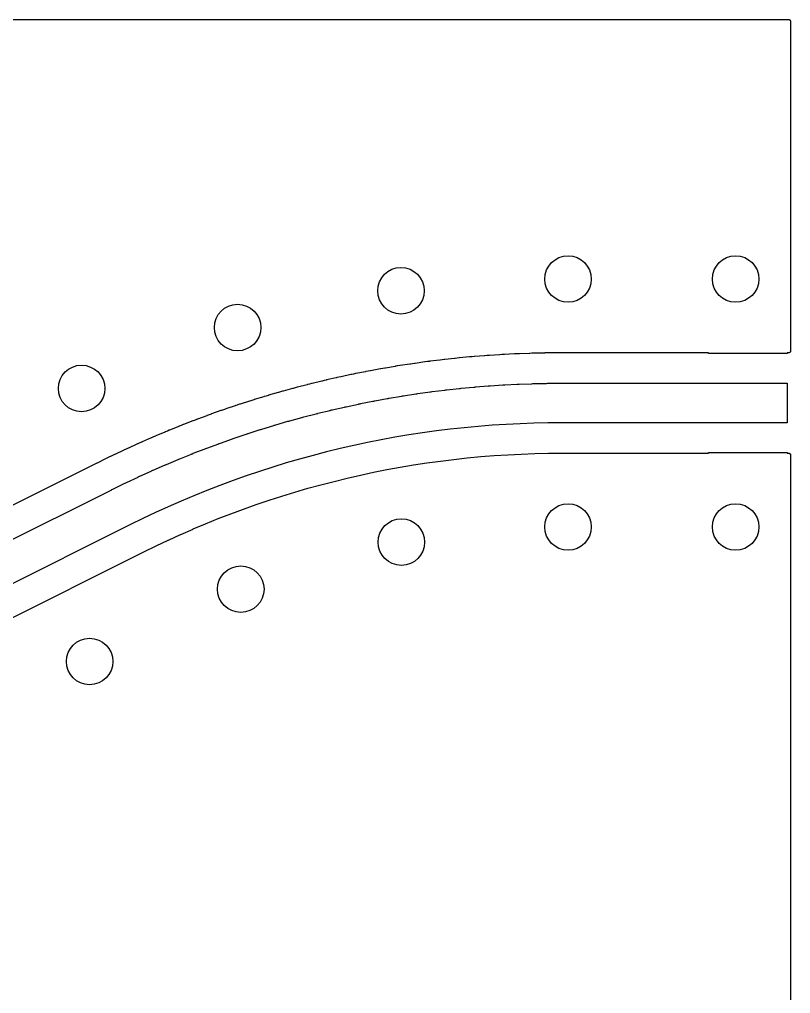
# Model space of a CAD drawing. Extents: x 5.32 to 6.5, y -3.92 to -3.33.
# Drawn here: x 6.2992 to 6.4951, y -3.5752 to -3.3278 of the extents above; entities that cross this region are included whole.
import ezdxf

# ---------------------------------------------------------------- set-up
doc = ezdxf.new("R2010")
doc.units = 0
doc.header["$MEASUREMENT"] = 0
doc.layers.add('BLACK', color=7, linetype='CONTINUOUS')

msp = doc.modelspace()

# ---------------------------------------------------------------- linework, layer by layer
at = {"layer": 'BLACK', "linetype": 'CONTINUOUS'}
for p, q in [((5.31644, -3.32776), (6.49458, -3.32776)), ((6.49458, -3.32776), (6.49458, -3.32776)), ((6.49458, -3.32776), (6.49459, -3.32776)), ((6.49459, -3.32776), (6.49463, -3.32776)), ((6.49463, -3.32776), (6.49468, -3.32777)), ((6.49468, -3.32777), (6.49468, -3.32777)), ((6.49468, -3.32777), (6.49468, -3.32777)), ((6.49468, -3.32777), (6.49472, -3.32778)), ((6.49472, -3.32778), (6.49477, -3.32779)), ((6.49477, -3.32779), (6.49477, -3.3278)), ((6.49477, -3.3278), (6.49478, -3.3278)), ((6.49478, -3.3278), (6.49482, -3.32782)), ((6.49482, -3.32782), (6.49486, -3.32784)), ((6.49486, -3.32784), (6.49486, -3.32784)), ((6.49486, -3.32784), (6.49486, -3.32784)), ((6.49486, -3.32784), (6.4949, -3.32787)), ((6.4949, -3.32787), (6.49493, -3.3279)), ((6.49493, -3.3279), (6.49493, -3.3279)), ((6.49493, -3.3279), (6.49494, -3.32791)), ((6.49494, -3.32791), (6.49497, -3.32794)), ((6.49497, -3.32794), (6.495, -3.32798)), ((6.495, -3.32798), (6.495, -3.32798)), ((6.495, -3.32798), (6.495, -3.32798)), ((6.495, -3.32798), (6.49502, -3.32802)), ((6.49502, -3.32802), (6.49504, -3.32807)), ((6.49504, -3.32807), (6.49504, -3.32807)), ((6.49504, -3.32807), (6.49504, -3.32807)), ((6.49504, -3.32807), (6.49506, -3.32811)), ((6.49506, -3.32811), (6.49507, -3.32816)), ((6.49507, -3.32816), (6.49507, -3.32816)), ((6.49507, -3.32816), (6.49507, -3.32816)), ((6.49507, -3.32816), (6.49507, -3.32821)), ((6.49507, -3.32821), (6.49508, -3.32826)), ((6.49508, -3.32826), (6.49508, -3.41197)), ((6.43255, -3.4125), (6.43004, -3.41256)), ((6.43257, -3.4125), (6.43255, -3.4125)), ((6.43259, -3.4125), (6.43257, -3.4125)), ((6.43267, -3.41249), (6.43259, -3.4125)), ((6.43259, -3.4125), (6.43259, -3.4125)), ((6.43319, -3.41249), (6.43267, -3.41249)), ((6.4332, -3.41249), (6.43319, -3.41249)), ((6.43319, -3.41249), (6.43319, -3.41249)), ((6.43373, -3.41248), (6.4332, -3.41249)), ((6.4338, -3.41248), (6.43373, -3.41248)), ((6.43382, -3.41248), (6.4338, -3.41248)), ((6.43384, -3.41248), (6.43382, -3.41248)), ((6.43385, -3.41248), (6.43384, -3.41248)), ((6.43631, -3.41247), (6.43385, -3.41248)), ((6.43633, -3.41246), (6.43631, -3.41247)), ((6.43635, -3.41246), (6.43633, -3.41246)), ((6.43636, -3.41246), (6.43635, -3.41246)), ((6.43638, -3.41246), (6.43636, -3.41246)), ((6.43697, -3.41246), (6.43638, -3.41246)), ((6.43754, -3.41246), (6.43697, -3.41246)), ((6.43756, -3.41246), (6.43754, -3.41246)), ((6.43758, -3.41246), (6.43756, -3.41246)), ((6.4376, -3.41246), (6.43758, -3.41246)), ((6.43761, -3.41246), (6.4376, -3.41246)), ((6.47405, -3.41246), (6.43761, -3.41246)), ((6.47407, -3.41246), (6.47405, -3.41246)), ((6.47409, -3.41246), (6.47407, -3.41246)), ((6.4741, -3.41246), (6.47409, -3.41246)), ((6.47425, -3.41244), (6.4741, -3.41246)), ((6.47425, -3.41264), (6.47425, -3.41244)), ((6.49453, -3.41247), (6.49425, -3.41244)), ((6.49425, -3.41244), (6.49425, -3.41264)), ((6.49455, -3.41247), (6.49453, -3.41247)), ((6.49458, -3.41247), (6.49455, -3.41247)), ((6.4946, -3.41247), (6.49458, -3.41247)), ((6.49463, -3.41247), (6.4946, -3.41247)), ((6.49465, -3.41247), (6.49463, -3.41247)), ((6.49467, -3.41246), (6.49465, -3.41247)), ((6.4947, -3.41246), (6.49467, -3.41246)), ((6.49472, -3.41245), (6.4947, -3.41246)), ((6.49474, -3.41244), (6.49472, -3.41245)), ((6.49477, -3.41244), (6.49474, -3.41244)), ((6.49479, -3.41242), (6.49477, -3.41244)), ((6.49481, -3.41241), (6.49479, -3.41242)), ((6.49483, -3.4124), (6.49481, -3.41241)), ((6.49485, -3.41239), (6.49483, -3.4124)), ((6.49487, -3.41237), (6.49485, -3.41239)), ((6.49489, -3.41236), (6.49487, -3.41237)), ((6.49491, -3.41234), (6.49489, -3.41236)), ((6.49493, -3.41233), (6.49491, -3.41234)), ((6.49495, -3.41231), (6.49493, -3.41233)), ((6.49496, -3.41229), (6.49495, -3.41231)), ((6.49498, -3.41227), (6.49496, -3.41229)), ((6.49499, -3.41226), (6.49498, -3.41227)), ((6.495, -3.41223), (6.49499, -3.41226)), ((6.49502, -3.41221), (6.495, -3.41223)), ((6.49503, -3.41219), (6.49502, -3.41221)), ((6.49504, -3.41217), (6.49503, -3.41219)), ((6.49505, -3.41215), (6.49504, -3.41217)), ((6.49506, -3.41212), (6.49505, -3.41215)), ((6.49507, -3.41208), (6.49506, -3.4121)), ((6.49506, -3.4121), (6.49506, -3.41212)), ((6.49508, -3.41203), (6.49507, -3.41205)), ((6.49507, -3.41205), (6.49507, -3.41208)), ((6.49508, -3.41197), (6.49508, -3.41198)), ((6.49508, -3.41198), (6.49508, -3.412)), ((6.49508, -3.412), (6.49508, -3.41203)), ((6.40218, -3.41478), (6.39969, -3.41513)), ((6.4022, -3.41478), (6.40218, -3.41478)), ((6.40222, -3.41478), (6.4022, -3.41478)), ((6.40229, -3.41476), (6.40222, -3.41477)), ((6.40222, -3.41477), (6.40222, -3.41478)), ((6.40282, -3.41469), (6.40229, -3.41476)), ((6.40283, -3.41469), (6.40282, -3.41469)), ((6.40282, -3.41469), (6.40282, -3.41469)), ((6.40282, -3.41469), (6.40282, -3.41469)), ((6.40335, -3.41462), (6.40283, -3.41469)), ((6.40342, -3.41462), (6.40335, -3.41462)), ((6.40344, -3.41461), (6.40342, -3.41462)), ((6.40346, -3.41461), (6.40344, -3.41461)), ((6.40596, -3.4143), (6.40346, -3.41461)), ((6.40346, -3.41461), (6.40346, -3.41461)), ((6.40598, -3.4143), (6.40596, -3.4143)), ((6.406, -3.4143), (6.40598, -3.4143)), ((6.40607, -3.41428), (6.406, -3.4143)), ((6.406, -3.4143), (6.406, -3.4143)), ((6.4066, -3.41422), (6.40607, -3.41428)), ((6.40661, -3.41422), (6.4066, -3.41422)), ((6.4066, -3.41422), (6.4066, -3.41422)), ((6.40713, -3.41416), (6.40661, -3.41422)), ((6.4072, -3.41416), (6.40713, -3.41416)), ((6.40722, -3.41416), (6.4072, -3.41416)), ((6.40724, -3.41416), (6.40722, -3.41416)), ((6.40725, -3.41415), (6.40724, -3.41416)), ((6.40975, -3.41388), (6.40725, -3.41415)), ((6.40976, -3.41388), (6.40975, -3.41388)), ((6.40978, -3.41388), (6.40976, -3.41388)), ((6.40979, -3.41388), (6.40978, -3.41388)), ((6.40986, -3.41386), (6.40979, -3.41388)), ((6.41038, -3.41381), (6.40986, -3.41386)), ((6.41039, -3.41381), (6.41038, -3.41381)), ((6.41038, -3.41381), (6.41038, -3.41381)), ((6.41038, -3.41381), (6.41038, -3.41381)), ((6.41092, -3.41375), (6.41039, -3.41381)), ((6.41099, -3.41375), (6.41092, -3.41375)), ((6.41101, -3.41375), (6.41099, -3.41375)), ((6.41103, -3.41375), (6.41101, -3.41375)), ((6.41354, -3.41351), (6.41103, -3.41375)), ((6.41103, -3.41375), (6.41103, -3.41375)), ((6.41356, -3.41351), (6.41354, -3.41351)), ((6.41357, -3.41351), (6.41356, -3.41351)), ((6.41358, -3.41351), (6.41357, -3.41351)), ((6.41365, -3.4135), (6.41358, -3.41351)), ((6.41418, -3.41345), (6.41365, -3.4135)), ((6.41419, -3.41345), (6.41418, -3.41345)), ((6.41418, -3.41345), (6.41418, -3.41345)), ((6.41418, -3.41345), (6.41418, -3.41345)), ((6.41471, -3.4134), (6.41419, -3.41345)), ((6.41478, -3.4134), (6.41471, -3.4134)), ((6.4148, -3.4134), (6.41478, -3.4134)), ((6.41482, -3.4134), (6.4148, -3.4134)), ((6.41483, -3.4134), (6.41482, -3.4134)), ((6.41733, -3.4132), (6.41483, -3.4134)), ((6.41735, -3.4132), (6.41733, -3.4132)), ((6.41737, -3.4132), (6.41735, -3.4132)), ((6.41738, -3.4132), (6.41737, -3.4132)), ((6.41745, -3.41318), (6.41738, -3.4132)), ((6.41798, -3.41315), (6.41745, -3.41318)), ((6.41851, -3.41311), (6.41798, -3.41315)), ((6.41798, -3.41315), (6.41798, -3.41315)), ((6.41798, -3.41315), (6.41798, -3.41315)), ((6.41858, -3.41311), (6.41851, -3.41311)), ((6.4186, -3.41311), (6.41858, -3.41311)), ((6.41862, -3.41311), (6.4186, -3.41311)), ((6.42114, -3.41294), (6.41862, -3.41311)), ((6.41862, -3.41311), (6.41862, -3.41311)), ((6.42115, -3.41294), (6.42114, -3.41294)), ((6.42117, -3.41294), (6.42115, -3.41294)), ((6.42118, -3.41294), (6.42117, -3.41294)), ((6.42125, -3.41293), (6.42118, -3.41294)), ((6.42177, -3.4129), (6.42125, -3.41293)), ((6.42178, -3.4129), (6.42177, -3.4129)), ((6.42231, -3.41287), (6.42178, -3.4129)), ((6.42178, -3.4129), (6.42178, -3.4129)), ((6.42238, -3.41287), (6.42231, -3.41287)), ((6.4224, -3.41287), (6.42238, -3.41287)), ((6.42242, -3.41287), (6.4224, -3.41287)), ((6.42243, -3.41287), (6.42242, -3.41287)), ((6.42494, -3.41274), (6.42243, -3.41287)), ((6.42496, -3.41274), (6.42494, -3.41274)), ((6.42497, -3.41274), (6.42496, -3.41274)), ((6.42498, -3.41274), (6.42497, -3.41274)), ((6.42505, -3.41273), (6.42498, -3.41274)), ((6.42558, -3.41271), (6.42505, -3.41273)), ((6.42559, -3.41271), (6.42558, -3.41271)), ((6.42558, -3.41271), (6.42558, -3.41271)), ((6.42612, -3.41268), (6.42559, -3.41271)), ((6.42619, -3.41268), (6.42612, -3.41268)), ((6.42621, -3.41268), (6.42619, -3.41268)), ((6.42622, -3.41269), (6.42621, -3.41268)), ((6.42623, -3.41269), (6.42622, -3.41269)), ((6.42875, -3.41259), (6.42623, -3.41269)), ((6.42876, -3.41259), (6.42875, -3.41259)), ((6.42878, -3.41259), (6.42876, -3.41259)), ((6.42879, -3.41259), (6.42878, -3.41259)), ((6.42886, -3.41258), (6.42879, -3.41259)), ((6.42939, -3.41257), (6.42886, -3.41258)), ((6.42992, -3.41255), (6.42939, -3.41257)), ((6.42939, -3.41257), (6.42939, -3.41257)), ((6.42939, -3.41257), (6.42939, -3.41257)), ((6.42999, -3.41256), (6.42992, -3.41255)), ((6.43001, -3.41256), (6.42999, -3.41256)), ((6.43003, -3.41256), (6.43001, -3.41256)), ((6.43004, -3.41256), (6.43003, -3.41256)), ((6.49425, -3.41264), (6.47425, -3.41264)), ((6.38715, -3.41724), (6.38468, -3.41772)), ((6.38716, -3.41723), (6.38715, -3.41724)), ((6.38718, -3.41723), (6.38716, -3.41723)), ((6.38719, -3.41723), (6.38718, -3.41723)), ((6.38726, -3.41721), (6.38719, -3.41723)), ((6.38778, -3.41711), (6.38726, -3.41721)), ((6.38779, -3.41711), (6.38778, -3.41711)), ((6.38778, -3.41711), (6.38778, -3.41711)), ((6.38778, -3.41711), (6.38778, -3.41711)), ((6.3883, -3.41701), (6.38779, -3.41711)), ((6.38838, -3.417), (6.3883, -3.41701)), ((6.38839, -3.417), (6.38838, -3.417)), ((6.38841, -3.41699), (6.38839, -3.417)), ((6.38842, -3.41699), (6.38841, -3.41699)), ((6.39089, -3.41654), (6.38842, -3.41699)), ((6.39091, -3.41654), (6.39089, -3.41654)), ((6.39093, -3.41653), (6.39091, -3.41654)), ((6.391, -3.41651), (6.39093, -3.41653)), ((6.39093, -3.41653), (6.39093, -3.41653)), ((6.39153, -3.41642), (6.391, -3.41651)), ((6.39205, -3.41633), (6.39153, -3.41642)), ((6.39153, -3.41642), (6.39153, -3.41642)), ((6.39153, -3.41642), (6.39153, -3.41642)), ((6.39153, -3.41642), (6.39153, -3.41642)), ((6.39212, -3.41632), (6.39205, -3.41633)), ((6.39214, -3.41632), (6.39212, -3.41632)), ((6.39216, -3.41632), (6.39214, -3.41632)), ((6.39217, -3.41632), (6.39216, -3.41632)), ((6.39465, -3.4159), (6.39217, -3.41632)), ((6.39466, -3.41589), (6.39465, -3.4159)), ((6.39468, -3.41589), (6.39466, -3.41589)), ((6.39469, -3.41589), (6.39468, -3.41589)), ((6.39476, -3.41587), (6.39469, -3.41589)), ((6.39528, -3.41579), (6.39476, -3.41587)), ((6.39529, -3.41579), (6.39528, -3.41579)), ((6.39528, -3.41579), (6.39528, -3.41579)), ((6.39581, -3.4157), (6.39529, -3.41579)), ((6.39588, -3.4157), (6.39581, -3.4157)), ((6.3959, -3.4157), (6.39588, -3.4157)), ((6.39592, -3.4157), (6.3959, -3.4157)), ((6.39841, -3.41531), (6.39592, -3.41569)), ((6.39592, -3.41569), (6.39592, -3.4157)), ((6.39843, -3.41531), (6.39841, -3.41531)), ((6.39845, -3.41531), (6.39843, -3.41531)), ((6.39852, -3.41529), (6.39845, -3.4153)), ((6.39845, -3.4153), (6.39845, -3.41531)), ((6.39905, -3.41522), (6.39852, -3.41529)), ((6.39958, -3.41513), (6.39905, -3.41521)), ((6.39905, -3.41521), (6.39905, -3.41522)), ((6.39905, -3.41522), (6.39905, -3.41522)), ((6.39905, -3.41522), (6.39905, -3.41522)), ((6.39965, -3.41513), (6.39958, -3.41513)), ((6.39967, -3.41513), (6.39965, -3.41513)), ((6.39968, -3.41513), (6.39967, -3.41513)), ((6.39969, -3.41513), (6.39968, -3.41513)), ((6.37598, -3.41965), (6.37353, -3.42024)), ((6.37599, -3.41964), (6.37598, -3.41965)), ((6.37601, -3.41964), (6.37599, -3.41964)), ((6.37602, -3.41963), (6.37601, -3.41964)), ((6.37609, -3.41961), (6.37602, -3.41963)), ((6.3766, -3.41949), (6.37609, -3.41961)), ((6.37661, -3.41949), (6.3766, -3.41949)), ((6.3766, -3.41949), (6.3766, -3.41949)), ((6.3766, -3.41949), (6.3766, -3.41949)), ((6.37712, -3.41937), (6.37661, -3.41949)), ((6.3772, -3.41936), (6.37712, -3.41937)), ((6.37721, -3.41935), (6.3772, -3.41936)), ((6.37723, -3.41935), (6.37721, -3.41935)), ((6.37724, -3.41935), (6.37723, -3.41935)), ((6.37969, -3.41879), (6.37724, -3.41935)), ((6.37971, -3.41878), (6.37969, -3.41879)), ((6.37972, -3.41878), (6.37971, -3.41878)), ((6.37973, -3.41878), (6.37972, -3.41878)), ((6.3798, -3.41876), (6.37973, -3.41878)), ((6.38032, -3.41865), (6.3798, -3.41876)), ((6.38084, -3.41853), (6.38032, -3.41864)), ((6.38032, -3.41864), (6.38032, -3.41865)), ((6.38032, -3.41865), (6.38032, -3.41865)), ((6.38032, -3.41865), (6.38032, -3.41865)), ((6.38091, -3.41852), (6.38084, -3.41853)), ((6.38093, -3.41851), (6.38091, -3.41852)), ((6.38094, -3.41851), (6.38093, -3.41851)), ((6.38095, -3.41851), (6.38094, -3.41851)), ((6.38341, -3.41799), (6.38095, -3.41851)), ((6.38343, -3.41798), (6.38341, -3.41799)), ((6.38345, -3.41798), (6.38343, -3.41798)), ((6.38352, -3.41795), (6.38345, -3.41797)), ((6.38345, -3.41797), (6.38345, -3.41798)), ((6.38404, -3.41785), (6.38352, -3.41795)), ((6.38405, -3.41785), (6.38404, -3.41785)), ((6.38404, -3.41785), (6.38404, -3.41785)), ((6.38404, -3.41785), (6.38404, -3.41785)), ((6.38457, -3.41774), (6.38405, -3.41785)), ((6.38464, -3.41773), (6.38457, -3.41774)), ((6.38465, -3.41773), (6.38464, -3.41773)), ((6.38467, -3.41773), (6.38465, -3.41773)), ((6.38468, -3.41772), (6.38467, -3.41773)), ((6.36554, -3.42236), (6.36503, -3.4225)), ((6.36555, -3.42236), (6.36554, -3.42236)), ((6.36554, -3.42236), (6.36554, -3.42236)), ((6.36606, -3.42221), (6.36555, -3.42236)), ((6.36613, -3.4222), (6.36606, -3.42221)), ((6.36614, -3.42219), (6.36613, -3.4222)), ((6.36616, -3.42219), (6.36614, -3.42219)), ((6.36617, -3.42219), (6.36616, -3.42219)), ((6.36859, -3.42152), (6.36617, -3.42219)), ((6.36861, -3.42152), (6.36859, -3.42152)), ((6.36863, -3.42151), (6.36861, -3.42152)), ((6.3687, -3.42148), (6.36863, -3.42151)), ((6.36863, -3.42151), (6.36863, -3.42151)), ((6.36922, -3.42135), (6.3687, -3.42148)), ((6.36973, -3.42121), (6.36922, -3.42135)), ((6.36922, -3.42135), (6.36922, -3.42135)), ((6.36922, -3.42135), (6.36922, -3.42135)), ((6.36922, -3.42135), (6.36922, -3.42135)), ((6.3698, -3.4212), (6.36973, -3.42121)), ((6.36982, -3.42119), (6.3698, -3.4212)), ((6.36984, -3.42119), (6.36982, -3.42119)), ((6.37228, -3.42056), (6.36984, -3.42119)), ((6.36984, -3.42119), (6.36984, -3.42119)), ((6.3723, -3.42055), (6.37228, -3.42056)), ((6.37231, -3.42055), (6.3723, -3.42055)), ((6.37232, -3.42054), (6.37231, -3.42055)), ((6.37239, -3.42052), (6.37232, -3.42054)), ((6.3729, -3.4204), (6.37239, -3.42052)), ((6.37291, -3.42039), (6.3729, -3.4204)), ((6.3729, -3.4204), (6.3729, -3.4204)), ((6.3729, -3.4204), (6.3729, -3.4204)), ((6.37342, -3.42026), (6.37291, -3.42039)), ((6.37349, -3.42025), (6.37342, -3.42026)), ((6.37351, -3.42025), (6.37349, -3.42025)), ((6.37353, -3.42024), (6.37351, -3.42025)), ((6.37353, -3.42024), (6.37353, -3.42024)), ((6.40041, -3.42282), (6.40358, -3.42238)), ((6.40358, -3.42238), (6.40362, -3.42237)), ((6.40362, -3.42237), (6.40382, -3.42234)), ((6.40382, -3.42234), (6.40403, -3.42231)), ((6.40403, -3.42231), (6.40407, -3.42231)), ((6.40407, -3.42231), (6.40725, -3.42192)), ((6.40725, -3.42192), (6.40729, -3.42191)), ((6.40729, -3.42191), (6.4075, -3.42189)), ((6.4075, -3.42189), (6.4077, -3.42186)), ((6.4077, -3.42186), (6.40774, -3.42186)), ((6.40774, -3.42186), (6.41093, -3.42151)), ((6.41093, -3.42151), (6.41096, -3.42151)), ((6.41096, -3.42151), (6.41117, -3.42149)), ((6.41117, -3.42149), (6.41138, -3.42147)), ((6.41138, -3.42147), (6.41142, -3.42147)), ((6.41142, -3.42147), (6.41461, -3.42116)), ((6.41461, -3.42116), (6.41464, -3.42116)), ((6.41464, -3.42116), (6.41485, -3.42114)), ((6.41485, -3.42114), (6.41506, -3.42112)), ((6.41506, -3.42112), (6.4151, -3.42112)), ((6.4151, -3.42112), (6.41829, -3.42087)), ((6.41829, -3.42087), (6.41833, -3.42086)), ((6.41833, -3.42086), (6.41854, -3.42085)), ((6.41854, -3.42085), (6.41875, -3.42083)), ((6.41875, -3.42083), (6.41878, -3.42083)), ((6.41878, -3.42083), (6.42198, -3.42062)), ((6.42198, -3.42062), (6.42202, -3.42062)), ((6.42202, -3.42062), (6.42223, -3.42061)), ((6.42223, -3.42061), (6.42244, -3.42059)), ((6.42244, -3.42059), (6.42247, -3.42059)), ((6.42247, -3.42059), (6.42567, -3.42043)), ((6.42567, -3.42043), (6.42571, -3.42043)), ((6.42571, -3.42043), (6.42592, -3.42042)), ((6.42592, -3.42042), (6.42613, -3.42041)), ((6.42613, -3.42041), (6.42617, -3.42041)), ((6.42617, -3.42041), (6.42937, -3.42029)), ((6.42937, -3.42029), (6.4294, -3.42029)), ((6.4294, -3.42029), (6.42961, -3.42028)), ((6.42961, -3.42028), (6.42982, -3.42028)), ((6.42982, -3.42028), (6.42986, -3.42028)), ((6.42986, -3.42028), (6.43306, -3.42021)), ((6.43306, -3.42021), (6.4331, -3.42021)), ((6.4331, -3.42021), (6.43331, -3.4202)), ((6.43331, -3.4202), (6.43352, -3.4202)), ((6.43352, -3.4202), (6.43356, -3.4202)), ((6.43356, -3.4202), (6.43674, -3.42018)), ((6.43674, -3.42018), (6.43676, -3.42018)), ((6.43676, -3.42018), (6.43699, -3.42018)), ((6.43699, -3.42018), (6.43722, -3.42018)), ((6.43722, -3.42018), (6.43724, -3.42018)), ((6.43724, -3.42018), (6.48139, -3.42018)), ((6.48139, -3.42018), (6.48159, -3.4202)), ((6.48159, -3.4202), (6.49425, -3.4202)), ((6.49425, -3.4202), (6.49425, -3.4302)), ((6.35763, -3.42473), (6.35523, -3.42551)), ((6.35765, -3.42473), (6.35763, -3.42473)), ((6.35766, -3.42472), (6.35765, -3.42473)), ((6.35767, -3.42472), (6.35766, -3.42472)), ((6.35773, -3.42469), (6.35767, -3.42472)), ((6.35824, -3.42454), (6.35773, -3.42469)), ((6.35825, -3.42454), (6.35824, -3.42454)), ((6.35824, -3.42454), (6.35824, -3.42454)), ((6.35824, -3.42454), (6.35824, -3.42454)), ((6.35875, -3.42437), (6.35825, -3.42454)), ((6.35882, -3.42436), (6.35875, -3.42437)), ((6.35884, -3.42435), (6.35882, -3.42436)), ((6.35886, -3.42435), (6.35884, -3.42435)), ((6.36127, -3.42361), (6.35886, -3.42435)), ((6.35886, -3.42435), (6.35886, -3.42435)), ((6.36129, -3.4236), (6.36127, -3.42361)), ((6.3613, -3.4236), (6.36129, -3.4236)), ((6.36131, -3.4236), (6.3613, -3.4236)), ((6.36138, -3.42357), (6.36131, -3.4236)), ((6.36188, -3.42342), (6.36138, -3.42357)), ((6.36189, -3.42342), (6.36188, -3.42342)), ((6.36188, -3.42342), (6.36188, -3.42342)), ((6.3624, -3.42327), (6.36189, -3.42342)), ((6.36247, -3.42325), (6.3624, -3.42327)), ((6.36248, -3.42325), (6.36247, -3.42325)), ((6.3625, -3.42324), (6.36248, -3.42325)), ((6.36251, -3.42324), (6.3625, -3.42324)), ((6.36492, -3.42254), (6.36251, -3.42324)), ((6.36494, -3.42253), (6.36492, -3.42254)), ((6.36496, -3.42253), (6.36494, -3.42253)), ((6.36503, -3.4225), (6.36496, -3.42253)), ((6.36496, -3.42253), (6.36496, -3.42253)), ((6.38584, -3.42536), (6.38899, -3.42474)), ((6.38899, -3.42474), (6.38902, -3.42473)), ((6.38902, -3.42473), (6.38923, -3.42469)), ((6.38923, -3.42469), (6.38943, -3.42465)), ((6.38943, -3.42465), (6.38947, -3.42465)), ((6.38947, -3.42465), (6.39262, -3.42407)), ((6.39262, -3.42407), (6.39266, -3.42406)), ((6.39266, -3.42406), (6.39286, -3.42402)), ((6.39286, -3.42402), (6.39307, -3.42399)), ((6.39307, -3.42399), (6.39311, -3.42398)), ((6.39311, -3.42398), (6.39627, -3.42345)), ((6.39627, -3.42345), (6.3963, -3.42344)), ((6.3963, -3.42344), (6.39651, -3.42341)), ((6.39651, -3.42341), (6.39672, -3.42338)), ((6.39672, -3.42338), (6.39675, -3.42337)), ((6.39675, -3.42337), (6.39992, -3.42289)), ((6.39992, -3.42289), (6.39996, -3.42288)), ((6.39996, -3.42288), (6.40016, -3.42285)), ((6.40016, -3.42285), (6.40037, -3.42282)), ((6.40037, -3.42282), (6.40041, -3.42282)), ((6.3504, -3.42714), (6.34803, -3.42798)), ((6.35042, -3.42713), (6.3504, -3.42714)), ((6.35043, -3.42713), (6.35042, -3.42713)), ((6.35044, -3.42712), (6.35043, -3.42713)), ((6.35051, -3.42709), (6.35044, -3.42712)), ((6.35101, -3.42692), (6.35051, -3.42709)), ((6.35102, -3.42692), (6.35101, -3.42692)), ((6.35101, -3.42692), (6.35101, -3.42692)), ((6.35101, -3.42692), (6.35101, -3.42692)), ((6.35151, -3.42675), (6.35102, -3.42692)), ((6.35158, -3.42673), (6.35151, -3.42675)), ((6.3516, -3.42672), (6.35158, -3.42673)), ((6.35162, -3.42672), (6.3516, -3.42672)), ((6.35401, -3.42591), (6.35162, -3.42672)), ((6.35162, -3.42672), (6.35162, -3.42672)), ((6.35402, -3.4259), (6.35401, -3.42591)), ((6.35404, -3.4259), (6.35402, -3.4259)), ((6.35405, -3.4259), (6.35404, -3.4259)), ((6.35411, -3.42587), (6.35405, -3.4259)), ((6.35461, -3.42571), (6.35411, -3.42587)), ((6.35462, -3.4257), (6.35461, -3.42571)), ((6.35512, -3.42553), (6.35462, -3.4257)), ((6.35519, -3.42552), (6.35512, -3.42553)), ((6.35521, -3.42551), (6.35519, -3.42552)), ((6.35523, -3.42551), (6.35521, -3.42551)), ((6.35523, -3.42551), (6.35523, -3.42551)), ((6.37503, -3.42782), (6.37814, -3.42706)), ((6.37814, -3.42706), (6.37817, -3.42705)), ((6.37817, -3.42705), (6.37838, -3.427)), ((6.37838, -3.427), (6.37858, -3.42695)), ((6.37858, -3.42695), (6.37862, -3.42695)), ((6.37862, -3.42695), (6.38174, -3.42623)), ((6.38174, -3.42623), (6.38178, -3.42622)), ((6.38178, -3.42622), (6.38198, -3.42618)), ((6.38198, -3.42618), (6.38219, -3.42613)), ((6.38219, -3.42613), (6.38222, -3.42613)), ((6.38222, -3.42613), (6.38536, -3.42546)), ((6.38536, -3.42546), (6.38539, -3.42545)), ((6.38539, -3.42545), (6.3856, -3.42541)), ((6.3856, -3.42541), (6.3858, -3.42537)), ((6.3858, -3.42537), (6.38584, -3.42536)), ((6.34325, -3.42975), (6.3409, -3.43066)), ((6.34326, -3.42975), (6.34325, -3.42975)), ((6.34328, -3.42974), (6.34326, -3.42975)), ((6.34335, -3.4297), (6.34328, -3.42974)), ((6.34328, -3.42974), (6.34328, -3.42974)), ((6.34384, -3.42952), (6.34335, -3.4297)), ((6.34385, -3.42952), (6.34384, -3.42952)), ((6.34435, -3.42933), (6.34385, -3.42952)), ((6.34385, -3.42952), (6.34385, -3.42952)), ((6.34385, -3.42952), (6.34385, -3.42952)), ((6.34441, -3.42931), (6.34435, -3.42933)), ((6.34443, -3.4293), (6.34441, -3.42931)), ((6.34445, -3.4293), (6.34443, -3.4293)), ((6.34681, -3.42842), (6.34445, -3.42929)), ((6.34445, -3.42929), (6.34445, -3.4293)), ((6.34683, -3.42841), (6.34681, -3.42842)), ((6.34685, -3.42841), (6.34683, -3.42841)), ((6.34692, -3.42837), (6.34685, -3.4284)), ((6.34685, -3.4284), (6.34685, -3.42841)), ((6.34742, -3.4282), (6.34692, -3.42837)), ((6.34792, -3.42801), (6.34742, -3.42819)), ((6.34742, -3.42819), (6.34742, -3.4282)), ((6.34742, -3.4282), (6.34742, -3.4282)), ((6.34742, -3.4282), (6.34742, -3.4282)), ((6.34799, -3.42799), (6.34792, -3.42801)), ((6.34801, -3.42799), (6.34799, -3.42799)), ((6.34802, -3.42798), (6.34801, -3.42799)), ((6.34803, -3.42798), (6.34802, -3.42798)), ((6.36433, -3.43075), (6.36741, -3.42985)), ((6.36741, -3.42985), (6.36744, -3.42984)), ((6.36744, -3.42984), (6.36764, -3.42979)), ((6.36764, -3.42979), (6.36784, -3.42973)), ((6.36784, -3.42973), (6.36788, -3.42972)), ((6.36788, -3.42972), (6.37097, -3.42887)), ((6.37097, -3.42887), (6.371, -3.42886)), ((6.371, -3.42886), (6.37121, -3.42881)), ((6.37121, -3.42881), (6.37141, -3.42875)), ((6.37141, -3.42875), (6.37145, -3.42874)), ((6.37145, -3.42874), (6.37455, -3.42794)), ((6.37455, -3.42794), (6.37458, -3.42793)), ((6.37458, -3.42793), (6.37479, -3.42788)), ((6.37479, -3.42788), (6.37499, -3.42783)), ((6.37499, -3.42783), (6.37503, -3.42782)), ((6.33676, -3.43232), (6.33627, -3.43252)), ((6.33677, -3.43232), (6.33676, -3.43232)), ((6.33676, -3.43232), (6.33676, -3.43232)), ((6.33676, -3.43232), (6.33676, -3.43232)), ((6.33726, -3.43212), (6.33677, -3.43232)), ((6.33732, -3.43209), (6.33726, -3.43212)), ((6.33734, -3.43209), (6.33732, -3.43209)), ((6.33736, -3.43208), (6.33734, -3.43209)), ((6.3397, -3.43114), (6.33736, -3.43208)), ((6.33736, -3.43208), (6.33736, -3.43208)), ((6.33971, -3.43113), (6.3397, -3.43114)), ((6.33973, -3.43112), (6.33971, -3.43113)), ((6.33974, -3.43112), (6.33973, -3.43112)), ((6.3398, -3.43109), (6.33974, -3.43112)), ((6.34029, -3.4309), (6.3398, -3.43109)), ((6.3403, -3.43089), (6.34029, -3.4309)), ((6.34029, -3.4309), (6.34029, -3.4309)), ((6.34079, -3.4307), (6.3403, -3.43089)), ((6.34086, -3.43068), (6.34079, -3.4307)), ((6.34088, -3.43067), (6.34086, -3.43068)), ((6.34089, -3.43066), (6.34088, -3.43067)), ((6.3409, -3.43066), (6.34089, -3.43066)), ((6.35727, -3.43296), (6.36032, -3.43197)), ((6.36032, -3.43197), (6.36036, -3.43196)), ((6.36036, -3.43196), (6.36056, -3.4319)), ((6.36056, -3.4319), (6.36076, -3.43183)), ((6.36076, -3.43183), (6.36079, -3.43183)), ((6.36079, -3.43183), (6.36386, -3.43089)), ((6.36386, -3.43089), (6.36389, -3.43087)), ((6.36389, -3.43087), (6.36409, -3.43082)), ((6.36409, -3.43082), (6.36429, -3.43075)), ((6.36429, -3.43075), (6.36433, -3.43075)), ((6.40513, -3.4323), (6.40161, -3.43279)), ((6.40865, -3.43186), (6.40513, -3.4323)), ((6.41219, -3.43148), (6.40865, -3.43186)), ((6.41572, -3.43114), (6.41219, -3.43148)), ((6.41926, -3.43086), (6.41572, -3.43114)), ((6.42281, -3.43063), (6.41926, -3.43086)), ((6.42636, -3.43045), (6.42281, -3.43063)), ((6.4299, -3.43032), (6.42636, -3.43045)), ((6.43346, -3.43024), (6.4299, -3.43032)), ((6.43702, -3.43022), (6.43346, -3.43024)), ((6.48139, -3.43022), (6.43702, -3.43022)), ((6.48159, -3.4302), (6.48139, -3.43022)), ((6.49425, -3.4302), (6.48159, -3.4302)), ((6.33266, -3.43406), (6.33036, -3.43507)), ((6.33268, -3.43405), (6.33266, -3.43406)), ((6.33269, -3.43404), (6.33268, -3.43405)), ((6.3327, -3.43404), (6.33269, -3.43404)), ((6.33276, -3.43401), (6.3327, -3.43404)), ((6.33325, -3.4338), (6.33276, -3.43401)), ((6.33326, -3.4338), (6.33325, -3.4338)), ((6.33325, -3.4338), (6.33325, -3.4338)), ((6.33325, -3.4338), (6.33325, -3.4338)), ((6.33374, -3.43359), (6.33326, -3.4338)), ((6.33381, -3.43356), (6.33374, -3.43359)), ((6.33383, -3.43356), (6.33381, -3.43356)), ((6.33384, -3.43355), (6.33383, -3.43356)), ((6.33385, -3.43355), (6.33384, -3.43355)), ((6.33617, -3.43257), (6.33385, -3.43355)), ((6.33618, -3.43256), (6.33617, -3.43257)), ((6.3362, -3.43256), (6.33618, -3.43256)), ((6.33621, -3.43255), (6.3362, -3.43256)), ((6.33627, -3.43252), (6.33621, -3.43255)), ((6.35028, -3.43537), (6.3533, -3.4343)), ((6.3533, -3.4343), (6.35334, -3.43428)), ((6.35334, -3.43428), (6.35353, -3.43422)), ((6.35353, -3.43422), (6.35373, -3.43415)), ((6.35373, -3.43415), (6.35377, -3.43414)), ((6.35377, -3.43414), (6.3568, -3.43311)), ((6.3568, -3.43311), (6.35684, -3.4331)), ((6.35684, -3.4331), (6.35704, -3.43303)), ((6.35704, -3.43303), (6.35724, -3.43296)), ((6.35724, -3.43296), (6.35727, -3.43296)), ((6.39111, -3.43455), (6.38762, -3.43524)), ((6.3946, -3.43391), (6.39111, -3.43455)), ((6.3981, -3.43332), (6.3946, -3.43391)), ((6.40161, -3.43279), (6.3981, -3.43332)), ((6.32571, -3.43718), (6.32344, -3.43826)), ((6.32573, -3.43717), (6.32571, -3.43718)), ((6.32575, -3.43717), (6.32573, -3.43717)), ((6.32581, -3.43713), (6.32575, -3.43716)), ((6.32575, -3.43716), (6.32575, -3.43717)), ((6.32629, -3.43691), (6.32581, -3.43713)), ((6.3263, -3.43691), (6.32629, -3.43691)), ((6.32629, -3.43691), (6.32629, -3.43691)), ((6.32678, -3.43668), (6.3263, -3.43691)), ((6.32685, -3.43666), (6.32678, -3.43668)), ((6.32686, -3.43665), (6.32685, -3.43666)), ((6.32688, -3.43664), (6.32686, -3.43665)), ((6.32689, -3.43664), (6.32688, -3.43664)), ((6.32918, -3.4356), (6.32689, -3.43664)), ((6.32919, -3.43559), (6.32918, -3.4356)), ((6.32921, -3.43558), (6.32919, -3.43559)), ((6.32928, -3.43554), (6.32921, -3.43558)), ((6.32921, -3.43558), (6.32921, -3.43558)), ((6.32976, -3.43533), (6.32928, -3.43554)), ((6.32977, -3.43533), (6.32976, -3.43533)), ((6.32976, -3.43533), (6.32976, -3.43533)), ((6.32976, -3.43533), (6.32976, -3.43533)), ((6.33025, -3.43511), (6.32977, -3.43533)), ((6.33032, -3.43508), (6.33025, -3.43511)), ((6.33033, -3.43508), (6.33032, -3.43508)), ((6.33035, -3.43507), (6.33033, -3.43508)), ((6.33036, -3.43507), (6.33035, -3.43507)), ((6.34336, -3.43798), (6.34635, -3.43682)), ((6.34635, -3.43682), (6.34639, -3.43681)), ((6.34639, -3.43681), (6.34658, -3.43674)), ((6.34658, -3.43674), (6.34678, -3.43666)), ((6.34678, -3.43666), (6.34681, -3.43665)), ((6.34681, -3.43665), (6.34982, -3.43554)), ((6.34982, -3.43554), (6.34985, -3.43552)), ((6.34985, -3.43552), (6.35005, -3.43545)), ((6.35005, -3.43545), (6.35025, -3.43538)), ((6.35025, -3.43538), (6.35028, -3.43537)), ((6.38069, -3.43677), (6.37724, -3.43762)), ((6.38415, -3.43598), (6.38069, -3.43677)), ((6.38762, -3.43524), (6.38415, -3.43598)), ((6.32228, -3.43882), (6.32006, -3.43991)), ((6.32229, -3.43881), (6.32228, -3.43882)), ((6.32231, -3.4388), (6.32229, -3.43881)), ((6.32237, -3.43876), (6.32231, -3.4388)), ((6.32231, -3.4388), (6.32231, -3.4388)), ((6.32285, -3.43854), (6.32237, -3.43876)), ((6.32286, -3.43854), (6.32285, -3.43854)), ((6.32285, -3.43854), (6.32285, -3.43854)), ((6.32333, -3.4383), (6.32286, -3.43854)), ((6.3234, -3.43828), (6.32333, -3.4383)), ((6.32342, -3.43827), (6.3234, -3.43828)), ((6.32343, -3.43826), (6.32342, -3.43827)), ((6.32344, -3.43826), (6.32343, -3.43826)), ((6.33653, -3.44079), (6.33948, -3.43955)), ((6.33948, -3.43955), (6.33951, -3.43953)), ((6.33951, -3.43953), (6.33971, -3.43946)), ((6.33971, -3.43946), (6.3399, -3.43937)), ((6.3399, -3.43937), (6.33994, -3.43936)), ((6.33994, -3.43936), (6.34291, -3.43816)), ((6.34291, -3.43816), (6.34294, -3.43815)), ((6.34294, -3.43815), (6.34313, -3.43807)), ((6.34313, -3.43807), (6.34333, -3.43799)), ((6.34333, -3.43799), (6.34336, -3.43798)), ((6.37037, -3.43945), (6.36696, -3.44044)), ((6.3738, -3.43851), (6.37037, -3.43945)), ((6.37724, -3.43762), (6.3738, -3.43851)), ((6.40614, -3.43995), (6.40955, -3.43953)), ((6.40955, -3.43953), (6.41297, -3.43915)), ((6.40955, -3.43953), (6.40955, -3.43953)), ((6.40955, -3.43953), (6.40955, -3.43953)), ((6.41297, -3.43915), (6.41639, -3.43883)), ((6.41297, -3.43915), (6.41297, -3.43915)), ((6.41297, -3.43915), (6.41297, -3.43915)), ((6.41297, -3.43915), (6.41297, -3.43915)), ((6.41639, -3.43883), (6.4164, -3.43883)), ((6.4164, -3.43883), (6.41982, -3.43856)), ((6.4164, -3.43883), (6.4164, -3.43883)), ((6.4164, -3.43883), (6.4164, -3.43883)), ((6.41982, -3.43856), (6.41983, -3.43856)), ((6.41983, -3.43856), (6.42325, -3.43833)), ((6.41983, -3.43856), (6.41983, -3.43856)), ((6.42325, -3.43833), (6.42326, -3.43833)), ((6.42326, -3.43833), (6.42669, -3.43816)), ((6.42326, -3.43833), (6.42326, -3.43833)), ((6.42669, -3.43816), (6.43012, -3.43803)), ((6.42669, -3.43816), (6.42669, -3.43816)), ((6.42669, -3.43816), (6.42669, -3.43816)), ((6.43012, -3.43803), (6.43013, -3.43803)), ((6.43013, -3.43803), (6.43356, -3.43796)), ((6.43013, -3.43803), (6.43013, -3.43803)), ((6.43356, -3.43796), (6.43357, -3.43796)), ((6.43357, -3.43796), (6.43705, -3.43793)), ((6.43357, -3.43796), (6.43357, -3.43796)), ((6.43705, -3.43793), (6.47405, -3.43793)), ((6.47405, -3.43793), (6.47406, -3.43793)), ((6.47406, -3.43793), (6.47408, -3.43794)), ((6.47408, -3.43794), (6.4741, -3.43794)), ((6.4741, -3.43794), (6.47425, -3.43795)), ((6.47425, -3.43795), (6.47425, -3.43776)), ((6.47425, -3.43776), (6.49425, -3.43776)), ((6.49425, -3.43776), (6.49425, -3.43795)), ((6.49425, -3.43795), (6.49453, -3.43792)), ((6.49453, -3.43792), (6.49454, -3.43792)), ((6.49454, -3.43792), (6.49456, -3.43792)), ((6.49456, -3.43792), (6.49458, -3.43792)), ((6.49458, -3.43792), (6.49461, -3.43792)), ((6.49461, -3.43792), (6.49463, -3.43792)), ((6.49463, -3.43792), (6.49466, -3.43793)), ((6.49466, -3.43793), (6.49468, -3.43793)), ((6.49468, -3.43793), (6.4947, -3.43794)), ((6.4947, -3.43794), (6.49473, -3.43794)), ((6.49473, -3.43794), (6.49475, -3.43795)), ((6.49475, -3.43795), (6.49477, -3.43796)), ((6.49477, -3.43796), (6.4948, -3.43797)), ((6.4948, -3.43797), (6.49482, -3.43798)), ((6.49482, -3.43798), (6.49484, -3.438)), ((6.49484, -3.438), (6.49486, -3.43801)), ((6.49486, -3.43801), (6.49488, -3.43802)), ((6.49488, -3.43802), (6.4949, -3.43804)), ((6.4949, -3.43804), (6.49492, -3.43805)), ((6.49492, -3.43805), (6.49493, -3.43807)), ((6.49493, -3.43807), (6.49495, -3.43809)), ((6.49495, -3.43809), (6.49497, -3.43811)), ((6.49497, -3.43811), (6.49498, -3.43813)), ((6.49498, -3.43813), (6.495, -3.43814)), ((6.495, -3.43814), (6.49501, -3.43817)), ((6.49501, -3.43817), (6.49502, -3.43819)), ((6.49502, -3.43819), (6.49503, -3.43821)), ((6.49503, -3.43821), (6.49504, -3.43823)), ((6.49504, -3.43823), (6.49505, -3.43826)), ((6.49505, -3.43826), (6.49506, -3.43828)), ((6.49506, -3.43828), (6.49506, -3.4383)), ((6.49506, -3.4383), (6.49507, -3.43832)), ((6.49507, -3.43832), (6.49507, -3.43835)), ((6.49507, -3.43835), (6.49508, -3.43838)), ((6.49508, -3.43838), (6.49508, -3.4384)), ((6.49508, -3.4384), (6.49508, -3.43842)), ((6.49508, -3.43842), (6.49508, -3.80567)), ((6.3189, -3.44048), (6.26764, -3.46611)), ((6.31891, -3.44047), (6.3189, -3.44048)), ((6.31893, -3.44047), (6.31891, -3.44047)), ((6.31894, -3.44046), (6.31893, -3.44047)), ((6.31896, -3.44045), (6.31894, -3.44046)), ((6.31948, -3.4402), (6.31896, -3.44045)), ((6.32, -3.43994), (6.31948, -3.44019)), ((6.31948, -3.44019), (6.31948, -3.4402)), ((6.31948, -3.4402), (6.31948, -3.4402)), ((6.32002, -3.43993), (6.32, -3.43994)), ((6.32003, -3.43992), (6.32002, -3.43993)), ((6.32005, -3.43991), (6.32003, -3.43992)), ((6.32006, -3.43991), (6.32005, -3.43991)), ((6.33314, -3.44228), (6.33607, -3.44099)), ((6.33607, -3.44099), (6.33611, -3.44097)), ((6.33611, -3.44097), (6.3363, -3.44089)), ((6.3363, -3.44089), (6.33649, -3.44081)), ((6.33649, -3.44081), (6.33653, -3.44079)), ((6.36356, -3.44148), (6.36018, -3.44257)), ((6.36696, -3.44044), (6.36356, -3.44148)), ((6.38918, -3.4428), (6.39255, -3.44213)), ((6.39255, -3.44213), (6.39256, -3.44213)), ((6.39256, -3.44213), (6.39593, -3.44151)), ((6.39256, -3.44213), (6.39256, -3.44213)), ((6.39256, -3.44213), (6.39256, -3.44213)), ((6.39593, -3.44151), (6.39594, -3.44151)), ((6.39594, -3.44151), (6.39932, -3.44094)), ((6.39594, -3.44151), (6.39594, -3.44151)), ((6.39594, -3.44151), (6.39594, -3.44151)), ((6.39932, -3.44094), (6.39933, -3.44094)), ((6.39933, -3.44094), (6.40272, -3.44042)), ((6.39933, -3.44094), (6.39933, -3.44094)), ((6.39933, -3.44094), (6.39933, -3.44094)), ((6.40272, -3.44042), (6.40273, -3.44042)), ((6.40273, -3.44042), (6.40613, -3.43995)), ((6.40273, -3.44042), (6.40273, -3.44042)), ((6.40273, -3.44042), (6.40273, -3.44042)), ((6.40613, -3.43995), (6.40614, -3.43995)), ((6.40614, -3.43995), (6.40614, -3.43995)), ((6.40614, -3.43995), (6.40614, -3.43995)), ((6.32643, -3.44538), (6.32933, -3.44401)), ((6.32933, -3.44401), (6.32936, -3.44399)), ((6.32936, -3.44399), (6.32955, -3.44391)), ((6.32955, -3.44391), (6.32974, -3.44382)), ((6.32974, -3.44382), (6.32977, -3.4438)), ((6.32977, -3.4438), (6.33269, -3.44248)), ((6.33269, -3.44248), (6.33272, -3.44246)), ((6.33272, -3.44246), (6.33291, -3.44237)), ((6.33291, -3.44237), (6.3331, -3.44229)), ((6.3331, -3.44229), (6.33314, -3.44228)), ((6.35682, -3.4437), (6.35347, -3.44489)), ((6.36018, -3.44257), (6.35682, -3.4437)), ((6.37912, -3.4451), (6.38246, -3.44429)), ((6.38246, -3.44428), (6.38581, -3.44352)), ((6.38246, -3.44429), (6.38246, -3.44428)), ((6.38246, -3.44428), (6.38246, -3.44428)), ((6.38246, -3.44428), (6.38246, -3.44428)), ((6.38581, -3.44352), (6.38582, -3.44352)), ((6.38582, -3.44352), (6.38917, -3.4428)), ((6.38582, -3.44352), (6.38582, -3.44352)), ((6.38582, -3.44352), (6.38582, -3.44352)), ((6.38917, -3.4428), (6.38918, -3.4428)), ((6.38918, -3.4428), (6.38918, -3.4428)), ((6.38918, -3.4428), (6.38918, -3.4428)), ((6.3227, -3.44721), (6.3229, -3.44711)), ((6.3229, -3.44711), (6.32311, -3.44701)), ((6.32311, -3.44701), (6.32313, -3.447)), ((6.32313, -3.447), (6.32599, -3.4456)), ((6.32599, -3.4456), (6.32602, -3.44558)), ((6.32602, -3.44558), (6.32621, -3.44549)), ((6.32621, -3.44549), (6.32639, -3.4454)), ((6.32639, -3.4454), (6.32643, -3.44538)), ((6.35014, -3.44612), (6.34683, -3.44741)), ((6.35347, -3.44489), (6.35014, -3.44612)), ((6.36917, -3.44783), (6.37247, -3.44687)), ((6.37247, -3.44687), (6.37578, -3.44596)), ((6.37247, -3.44687), (6.37247, -3.44687)), ((6.37247, -3.44687), (6.37247, -3.44687)), ((6.37247, -3.44687), (6.37247, -3.44687)), ((6.37578, -3.44596), (6.37579, -3.44596)), ((6.37579, -3.44596), (6.37911, -3.4451)), ((6.37579, -3.44596), (6.37579, -3.44596)), ((6.37579, -3.44596), (6.37579, -3.44596)), ((6.37911, -3.4451), (6.37912, -3.4451)), ((6.37912, -3.4451), (6.37912, -3.4451)), ((6.37912, -3.4451), (6.37912, -3.4451)), ((6.27107, -3.47303), (6.32268, -3.44722)), ((6.32268, -3.44722), (6.3227, -3.44721)), ((6.34353, -3.44874), (6.34026, -3.45011)), ((6.34683, -3.44741), (6.34353, -3.44874)), ((6.36261, -3.44989), (6.36587, -3.44884)), ((6.36587, -3.44884), (6.36588, -3.44884)), ((6.36588, -3.44884), (6.36916, -3.44783)), ((6.36588, -3.44884), (6.36588, -3.44884)), ((6.36588, -3.44884), (6.36588, -3.44884)), ((6.36916, -3.44783), (6.36917, -3.44783)), ((6.36917, -3.44783), (6.36917, -3.44783)), ((6.33701, -3.45154), (6.33377, -3.45301)), ((6.34026, -3.45011), (6.33701, -3.45154)), ((6.3561, -3.45214), (6.35934, -3.451)), ((6.35934, -3.451), (6.35935, -3.45099)), ((6.35935, -3.45099), (6.3626, -3.44989)), ((6.35935, -3.45099), (6.35935, -3.45099)), ((6.35935, -3.45099), (6.35935, -3.45099)), ((6.3626, -3.44989), (6.36261, -3.44989)), ((6.36261, -3.44989), (6.36261, -3.44989)), ((6.36261, -3.44989), (6.36261, -3.44989)), ((6.33056, -3.45453), (6.32737, -3.4561)), ((6.33377, -3.45301), (6.33056, -3.45453)), ((6.34648, -3.45587), (6.34966, -3.45458)), ((6.34966, -3.45458), (6.34967, -3.45458)), ((6.34967, -3.45458), (6.35287, -3.45334)), ((6.34967, -3.45458), (6.34967, -3.45458)), ((6.35287, -3.45334), (6.35288, -3.45334)), ((6.35288, -3.45334), (6.3561, -3.45215)), ((6.35288, -3.45334), (6.35288, -3.45334)), ((6.35288, -3.45334), (6.35288, -3.45334)), ((6.3561, -3.45215), (6.3561, -3.45214)), ((6.3561, -3.45214), (6.3561, -3.45214)), ((6.3561, -3.45214), (6.3561, -3.45214)), ((6.32737, -3.4561), (6.27574, -3.48191)), ((6.34331, -3.4572), (6.34648, -3.45587)), ((6.34648, -3.45587), (6.34648, -3.45587)), ((6.34648, -3.45587), (6.34648, -3.45587)), ((6.33703, -3.46001), (6.34015, -3.45859)), ((6.34015, -3.45859), (6.34016, -3.45858)), ((6.34016, -3.45858), (6.3433, -3.45721)), ((6.34016, -3.45858), (6.34016, -3.45858)), ((6.34016, -3.45858), (6.34016, -3.45858)), ((6.3433, -3.45721), (6.34331, -3.4572)), ((6.34331, -3.4572), (6.34331, -3.4572)), ((6.33079, -3.46302), (6.33391, -3.46148)), ((6.33391, -3.46148), (6.33392, -3.46148)), ((6.33392, -3.46148), (6.33702, -3.46001)), ((6.33392, -3.46148), (6.33392, -3.46148)), ((6.33392, -3.46148), (6.33392, -3.46148)), ((6.33702, -3.46001), (6.33703, -3.46001)), ((6.33703, -3.46001), (6.33703, -3.46001)), ((6.27953, -3.48865), (6.33079, -3.46302)), ((6.33079, -3.46302), (6.33079, -3.46302)), ((6.33079, -3.46302), (6.33079, -3.46302))]:
    msp.add_line(p, q, dxfattribs=at)
at = {"layer": 'BLACK'}
for centre in [(6.43856, -3.3937), (6.48114, -3.3937), (6.39612, -3.39668), (6.35462, -3.40603), (6.31499, -3.4215), (6.43856, -3.45669), (6.48114, -3.45669), (6.39622, -3.46053), (6.35542, -3.47249), (6.31703, -3.49087)]:
    msp.add_circle(centre, 0.00591, dxfattribs=at)

doc.saveas('drawing.dxf')
